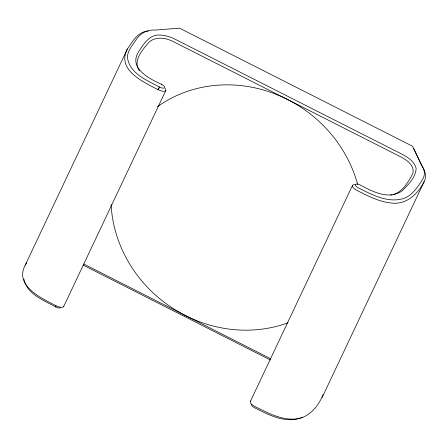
<?xml version="1.0" encoding="UTF-8"?>
<svg xmlns="http://www.w3.org/2000/svg" width="448" height="448" viewBox="0 0 448 448"><rect width="100%" height="100%" fill="white"/><g stroke="black" fill="none" stroke-linecap="round" stroke-linejoin="round"><path stroke-width="0.67" d="M161.521 84.969L161.588 84.302C149.677 78.999 127.904 68.034 138.734 51.548C143.282 44.722 148.294 36.058 157.265 35.045C163.117 34.703 168.918 36.31 174.194 38.758L403.654 155.047C408.901 158.049 414.49 162.047 416.13 168.19C415.89 177.47 408.33 184.576 402.198 190.786C389.06 200.189 372.725 191.744 360.528 185.125L360.349 185.035A4.525 1.697 25.3 0 0 355.41 184.503A4.525 1.697 25.3 0 0 358.568 187.942C372.518 194.998 388.349 203.554 404.37 198.262C412.989 194.785 418.219 186.262 423.018 178.758C425.449 174.322 424.469 169.058 421.613 165.077L412.899 146.899A2.262 0.846 25.3 0 0 411.398 145.65L180.751 28.756A2.262 0.846 25.3 0 0 178.73 28.218L155.238 30.083C147.918 29.445 140.89 32.9 136.696 38.886C132.989 44.722 127.148 50.501 127.49 57.938C130.021 73.858 146.983 80.248 159.443 87.03L159.589 87.102A4.525 1.697 25.3 0 0 164.606 87.774A4.525 1.697 25.3 0 0 161.762 84.398L161.588 84.302M60.693 307.602A4.525 1.697 25.3 0 1 55.675 306.93L55.888 305.642C41.406 298.222 14.14 285.802 25.228 265.11L127.35 49.073C132.429 41.602 138.001 31.455 148.254 31.058M55.675 306.93L56.045 305.721A6.787 2.542 25.3 0 0 63.812 306.113M250.93 400.971A6.787 2.542 25.3 0 0 255.08 406.588C266.907 412.423 279.166 419.188 292.718 419.115C307.266 419.625 318.119 407.148 323.07 394.677M322.045 397.662L424.166 181.625C426.681 177.016 425.6 171.584 422.682 167.446L414.008 149.352A4.519 1.691 25.3 0 0 413.213 148.338M127.35 49.073C116.262 69.759 143.528 82.186 158.01 89.6L158.166 89.684A6.787 2.542 25.3 0 0 164.651 91.235A6.787 2.542 25.3 0 0 165.133 88.385M63.594 306.734L165.715 90.698M250.37 401.43L352.492 185.394M158.166 89.684L159.589 87.102M158.01 89.6L159.443 87.03M424.166 181.625C417.609 194.359 406.034 205.257 390.746 202.955C378.717 201.656 367.858 195.86 357.202 190.551A6.787 2.542 25.3 0 1 352.436 186.446A6.787 2.542 25.3 0 1 355.225 184.738M25.228 265.11L26.746 262.914M302.266 417.312C285.964 424.15 269.041 415.089 254.654 407.775A4.525 1.697 25.3 0 1 251.502 404.331M393.238 194.578C402.763 191.738 408.335 181.91 412.776 173.706C414.943 166.281 407.865 160.804 402.198 157.606L172.844 41.373C164.522 37.167 152.858 36.064 146.826 44.733C141.019 51.778 133.028 61.611 139.44 70.84M390.718 195.138L392.028 194.93M83.81 264.046L270.782 358.803M83.378 265.222L270.435 360.024M55.53 306.858C43.456 300.182 27.042 294.218 23.884 279.048M288.03 322.795A128.862 119.157 36.4 0 1 111.082 204.394M157.522 106.641A128.862 119.157 36.4 0 1 357.599 184.268"/></g></svg>
